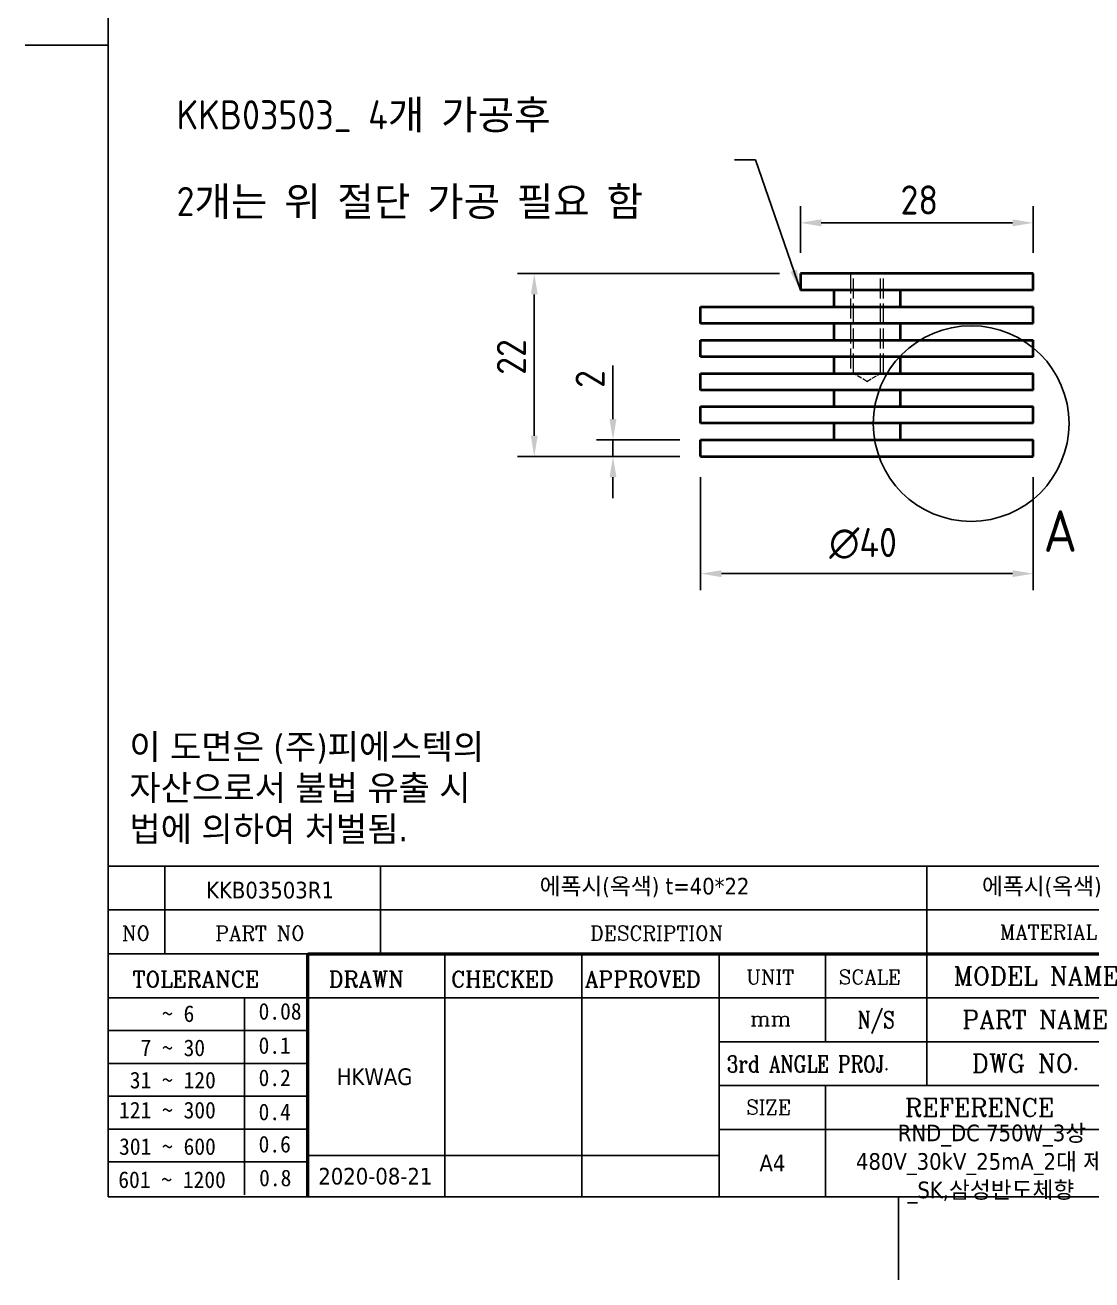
# Model space of a CAD drawing. Header units: millimetres. Extents: x 0 to 210, y 0 to 297.
# Drawn here: x 0 to 128.3, y 0 to 150.9 of the extents above; entities that cross this region are included whole.
import ezdxf
from ezdxf.enums import TextEntityAlignment as Align

# ---------------------------------------------------------------- set-up
doc = ezdxf.new("R2010")
doc.units = ezdxf.units.MM
doc.linetypes.add('DASHED', pattern=[0.2067, 0.1654, -0.0413])
doc.layers.get('0').update_dxf_attribs({"color": 3, "lineweight": 25})
for name, color, linetype, lineweight in [('가려진 것(ISO)', 2, 'DASHED', 18), ('가시적인 것(ISO)', 3, 'Continuous', 40), ('경계(ISO)', 7, 'Continuous', 25), ('기호(ISO)', 5, 'Continuous', 25), ('상세 경계(JIS)', 7, 'Continuous', 25), ('제목(ISO)', 5, 'Continuous', 50), ('치수(ISO)', 2, 'Continuous', 25)]:
    doc.layers.add(name, color=color, linetype=linetype, lineweight=lineweight)
doc.styles.add('HAN_291', font='')
doc.styles.add('RC_284', font='ROMANC.shx')
doc.styles.add('RC_287', font='ROMANC.shx')
doc.styles.add('RC_292', font='ROMANC.shx')
doc.styles.add('문자 텍스트_PSTEK_POSCO', font='isocp.shx')
doc.styles.add('부품번호텍스트_PSTEK_POSCO', font='isocp.shx')
doc.styles.add('치수 텍스트_PSTEK_POSCO', font='isocp.shx')
doc.styles.add('텍스트 스타일198', font='tahoma.ttf')
doc.styles.add('텍스트 스타일333', font='ROMANC.shx', dxfattribs={"width": 0.800000011920929})
doc.styles.get('HAN_291').set_extended_font_data('GulimChe')
doc.dimstyles.new('치수_PSTEK_POSCO', dxfattribs={"dimtxt": 3.5, "dimasz": 2.5, "dimexe": 2, "dimexo": 2.5, "dimgap": 1, "dimtad": 1, "dimrnd": 1e-08, "dimdsep": 46, "dimtxsty": '치수 텍스트_PSTEK_POSCO', "dimcen": 0.09, "dimdle": 10, "dimclrd": 7, "dimclre": 7, "dimclrt": 2, "dimadec": 1, "dimazin": 2, "dimtfac": 1, "dimtmove": 0, "dimatfit": 3, "dimfxl": 0, "dimtolj": 1, "dimlwd": -1, "dimlwe": -1, "dimarcsym": 0})
doc.dimstyles.new('치수_PSTEK_POSCO$7', dxfattribs={"dimtxt": 3.5, "dimasz": 2.5, "dimexe": 2, "dimexo": 2.5, "dimgap": 1, "dimtad": 1, "dimrnd": 1e-08, "dimdsep": 46, "dimtxsty": '치수 텍스트_PSTEK_POSCO', "dimcen": 0.09, "dimdle": 10, "dimclrd": 7, "dimclre": 7, "dimclrt": 2, "dimadec": 1, "dimazin": 2, "dimtfac": 1, "dimtmove": 0, "dimatfit": 3, "dimfxl": 0, "dimtolj": 1, "dimlwd": -1, "dimlwe": -1, "dimarcsym": 0})

# ---------------------------------------------------------------- blocks, each defined once
blk = doc.blocks.new('경계 Default Border')
at = {"layer": '경계(ISO)', "flags": 128}
for points in [[(10, 10), (10, 287.0000076293945)], [(0, 148.5000038146973), (10, 148.5000038146973)], [(105, 0), (105, 10)]]:
    blk.add_lwpolyline(points, dxfattribs=at)
blk = doc.blocks.new('제목 블록 PSTEK')
at = {"color": 180}
for p, q in [((182.475792979055, 11.79100474011392), (182.4757929790549, 51.56524660363496)), ((182.4757929790549, 51.56524660363496), (372.4757929537551, 51.56524660363496)), ((189.2651435055721, 51.56524660363496), (189.2651435055722, 41.00524660363494)), ((215.2152739891528, 41.00524660363494), (215.2152739891528, 51.56524660363496)), ((280.8758854511282, 51.56524660363496), (280.8758854511282, 41.00524660363494)), ((182.475792979055, 46.2852466036349), (372.4757929537551, 46.28524660363492)), ((182.475792979055, 41.00524660363493), (206.451475290024, 41.00524660363493)), ((222.9401812389276, 11.79100474011392), (222.9401812389276, 41.00524660363494)), ((239.4288871878316, 11.79100474011392), (239.4288871878316, 41.00524660363494)), ((255.9175931367356, 11.79100474011392), (255.9175931367356, 41.00524660363494)), ((268.6918866058747, 41.00524660363494), (268.6918866058747, 30.44524660363498)), ((280.8758854511282, 41.00524660363494), (280.8758854511282, 25.16524660363502)), ((182.475792979055, 35.72524660363497), (206.451475290024, 35.72524660363497)), ((198.8621818849491, 12.02524660363491), (198.8621818849491, 35.72524660363497)), ((206.451475290024, 35.72524660363497), (372.4757929537551, 35.72524660363497)), ((182.475792979055, 31.77524660363492), (206.451475290024, 31.77524660363492)), ((255.917593136736, 30.44524660363498), (372.4757929537552, 30.44524660363501)), ((182.475792979055, 27.82524660363487), (206.451475290024, 27.82524660363487)), ((255.9175931367359, 25.16524660363502), (372.4757929537552, 25.165246603635)), ((268.6918866058744, 25.16524660363502), (268.6918866058744, 11.79100474011392)), ((182.475792979055, 23.87524660363505), (206.451475290024, 23.87524660363505)), ((182.475792979055, 19.92524660363478), (206.451475290024, 19.92524660363478)), ((255.9175931367359, 19.88524660363481), (310.0881549537553, 19.88524660363481)), ((206.451475290024, 16.74100474011396), (255.9175931367359, 16.74100474011396)), ((182.475792979055, 15.97524660363496), (206.451475290024, 15.97524660363496)), ((182.475792979055, 11.79100474011392), (372.4757929537551, 11.79100474011389))]:
    blk.add_line(p, q, dxfattribs=at)
at = {"color": 7, "lineweight": 50}
for p, q in [((206.4514752900237, 11.79100474011392), (206.4514752900237, 41.00524660363494)), ((206.451475290024, 41.00524660363494), (372.4757929537551, 41.00524660363496))]:
    blk.add_line(p, q, dxfattribs=at)
at = {"layer": '제목(ISO)', "lineweight": 18}
blk.add_line((182.475792979055, 35.72500474011393), (182.475792979055, 11.79100474011392), dxfattribs=at)
at = {"color": 2}
for s, height, style, p in [('NO', 1.742399930953979, 'RC_284', (184.135398793432, 42.62317362549192)), ('PART NO', 1.742399930953979, 'RC_284', (195.3359407378685, 42.62317362549192)), ('DESCRIPTION', 1.742399930953979, 'RC_284', (240.4025565652523, 42.62317362549192)), ('MODEL NAME', 2.178000062704086, 'RC_292', (284.096330289083, 37.25462520371384)), (' TOLERANCE', 1.899999976158142, 'RC_287', (184.0872874387979, 37.00893196870329)), ('DRAWN', 1.899999976158142, 'RC_287', (208.9766620976279, 37.00893196870329)), ('CHECKED', 1.899999976158142, 'RC_287', (223.6856844514997, 37.00893196870329)), ('APPROVED', 1.899999976158142, 'RC_287', (239.7795453577791, 37.00893196870329)), ('UNIT', 1.742399930953979, 'RC_284', (259.1652673287452, 37.34317362549218)), ('SCALE', 1.742399930953979, 'RC_284', (270.2934779252897, 37.34317362549218)), ('    ~ 6', 2.000000029802322, 'HAN_291', (183.7721304966814, 32.8176515608431)), ('0.08', 2.000000029802322, 'HAN_291', (200.5467345600617, 33.09873600004101)), ('mm', 1.742399930953979, 'RC_284', (259.6505418159997, 32.3543089683787)), ('PART NAME', 2.178000062704086, 'RC_292', (285.1416959765849, 32.03045329421792)), ('  7 ~ 30', 2.000000029802322, 'HAN_291', (183.7721304966814, 28.70538114822415)), ('0.1', 2.000000029802322, 'HAN_291', (200.5467345600617, 28.98646558742206)), (' DWG NO.', 2.178000062704086, 'RC_292', (284.8124284083233, 26.75045329421772)), (' 31 ~ 120', 2.000000029802322, 'HAN_291', (183.7721304966814, 24.82628181916237)), ('0.2', 2.000000029802322, 'HAN_291', (200.5467345600617, 25.10736625836028)), ('121 ~ 300', 2.000000029802322, 'HAN_291', (183.7721304966814, 21.21401206133254)), ('0.4', 2.000000029802322, 'HAN_291', (200.5467345600617, 20.99509650053045)), ('SIZE', 1.742399930953979, 'RC_284', (259.1652673287452, 21.69497768947366)), ('REFERENCE', 2.178000062704086, 'RC_292', (278.2741065029841, 21.43214925458022)), ('301 ~ 600', 2.000000029802322, 'HAN_291', (183.7721304966814, 16.83491273227077)), ('0.6', 2.000000029802322, 'HAN_291', (200.5467345600617, 17.11599717146868)), ('601 ~ 1200', 2.000000029802322, 'HAN_291', (183.6802025156883, 12.84759660881125)), ('0.8', 2.000000029802322, 'HAN_291', (200.6097246063884, 13.05732192299702))]:
    blk.add_text(s, height=height, dxfattribs=dict(at, style=style)).set_placement(p)
at = {"color": 2, "style": 'RC_284'}
blk.add_text('MATERIAL', height=1.742399930953979, dxfattribs=at).set_placement((295.4820202024417, 43.64524660363492), align=Align.MIDDLE_CENTER)
at = {"color": 7, "style": '텍스트 스타일333', "width": 0.7999999523162842}
blk.add_text('N/S', height=2.000000029802322, dxfattribs=at).set_placement((274.7838860285014, 33.08524660363496), align=Align.MIDDLE_CENTER)
at = {"color": 2, "style": '텍스트 스타일333', "width": 0.7999999523162842}
blk.add_text('3rd ANGLE PROJ.', height=2.000000029802322, dxfattribs=at).set_placement((256.8430306642954, 26.76148381654429))
at = {"layer": '제목(ISO)', "color": 7, "style": '텍스트 스타일198'}
for tag, p in [('부품_번호_001', (194.2416822344335, 47.68004260673702)), ('설명_001', (234.3350663904519, 48.15254984750509)), ('재질_001', (287.5148121100145, 48.155337874329)), ("3._Q'TY_001", (312.7327037528258, 47.90442725317898)), ('질량\\P3;_001', (350.3046145979153, 48.1643332325385)), ('1._MODEL_NAME_001', (324.6807983331864, 37.3878831132399)), ('제목_001', (337.2223155862142, 32.12933155161866)), ('부품_번호_001', (332.9009224876654, 26.8052465951949)), ('설계자_001', (209.9396160013646, 25.23446884679021)), ('프로젝트_001', (277.3995938087298, 18.4665524465244)), ('시트_크기_001', (260.7634369704525, 14.8381256569732)), ('프로젝트_002', (272.3662521645996, 15.04001009209524)), ('작성_날짜_001', (207.7280646059359, 13.26600473167383)), ('프로젝트_003', (278.5773395946725, 11.61613085344374))]:
    blk.add_attdef(tag, p, '', height=2.000000029802322, dxfattribs=at)
for tag, p in [('4._COLOR', (327.6805273250926, 48.92524660363493)), ('점검자', (231.1845342133799, 26.23312567187446)), ('엔지니어링_승인자', (247.673240162284, 26.23312567187446)), ('점검_날짜', (231.1845342133799, 14.26600474011394)), ('엔지니어링_승인_날짜', (247.6732401622839, 14.26600474011394))]:
    blk.add_attdef(tag, text='', height=2.000000029802322, dxfattribs=at).set_placement(p, align=Align.MIDDLE_CENTER)
blk = doc.blocks.new('*D22')
at = {"layer": 'Defpoints', "color": 0}
for p in [(61.21414916350688, 121.0328453597455), (93.21414916350685, 121.0328453597455), (81.21414916350686, 99.03284535974281)]:
    blk.add_point(p, dxfattribs=at)
at = {"layer": '치수(ISO)', "color": 7}
for p, q in [((90.71414916350685, 121.0328453597455), (59.21414916350688, 121.0328453597455)), ((61.21414916350687, 101.5328453597428), (61.21414916350688, 118.5328453597455)), ((78.71414916350686, 99.03284535974281), (59.21414916350687, 99.03284535974281))]:
    blk.add_line(p, q, dxfattribs=at)
for points in [[(60.79748249684022, 118.5328453597455), (61.63081583017355, 118.5328453597455), (61.21414916350688, 121.0328453597455)], [(60.79748249684021, 101.5328453597428), (61.63081583017354, 101.5328453597428), (61.21414916350687, 99.03284535974281)]]:
    blk.add_solid(points, dxfattribs=at)
at = {"layer": '치수(ISO)', "color": 2, "insert": (58.46380467531788, 108.8583030369082), "char_height": 3.5, "attachment_point": 4, "rotation": 90, "style": '치수 텍스트_PSTEK_POSCO'}
blk.add_mtext('\\A1;22', dxfattribs=at)
blk = doc.blocks.new('*D23')
at = {"layer": 'Defpoints', "color": 0}
for p in [(70.67777727958969, 101.0328453597428), (81.21414916350686, 101.0328453597428), (81.21414916350686, 99.03284535974281)]:
    blk.add_point(p, dxfattribs=at)
at = {"layer": '치수(ISO)', "color": 7}
for p, q in [((70.67777727958969, 103.5328453597428), (70.67777727958969, 109.9844868949756)), ((78.71414916350686, 101.0328453597428), (68.67777727958969, 101.0328453597428)), ((70.67777727958969, 99.03284535974281), (70.67777727958969, 101.0328453597428)), ((78.71414916350686, 99.03284535974281), (68.67777727958969, 99.03284535974281)), ((70.67777727958969, 96.53284535974281), (70.67777727958968, 94.03284535974281))]:
    blk.add_line(p, q, dxfattribs=at)
for points in [[(70.26111061292302, 103.5328453597428), (71.09444394625636, 103.5328453597428), (70.67777727958969, 101.0328453597428)], [(70.26111061292302, 96.53284535974281), (71.09444394625636, 96.53284535974281), (70.67777727958969, 99.03284535974281)]]:
    blk.add_solid(points, dxfattribs=at)
at = {"layer": '치수(ISO)', "color": 2, "insert": (67.92743279140069, 107.2854022493064), "char_height": 3.5, "attachment_point": 4, "rotation": 90, "style": '치수 텍스트_PSTEK_POSCO'}
blk.add_mtext('\\A1;2', dxfattribs=at)
blk = doc.blocks.new('2dDetail0')
at = {"layer": '상세 경계(JIS)'}
blk.add_circle((113.7397620417469, 103.0010197384553), 11.76633569323967, dxfattribs=at)
at = {"layer": '상세 경계(JIS)', "insert": (122.4366267020689, 87.56447631807093), "char_height": 5, "attachment_point": 7, "style": '부품번호텍스트_PSTEK_POSCO'}
blk.add_mtext('A', dxfattribs=at)
blk = doc.blocks.new('*D30')
at = {"layer": 'Defpoints', "color": 0}
for p in [(121.2141491635069, 127.1444197943113), (93.21414916350687, 121.0328453597374), (121.2141491635069, 121.0328453597455)]:
    blk.add_point(p, dxfattribs=at)
at = {"layer": '치수(ISO)', "color": 7}
for p, q in [((93.21414916350687, 123.5328453597374), (93.21414916350687, 129.1444197943113)), ((121.2141491635069, 123.5328453597455), (121.2141491635069, 129.1444197943113)), ((95.71414916350687, 127.1444197943113), (118.7141491635069, 127.1444197943113))]:
    blk.add_line(p, q, dxfattribs=at)
for points in [[(95.71414916350687, 127.5610864609779), (95.71414916350687, 126.7277531276446), (93.21414916350687, 127.1444197943113)], [(118.7141491635069, 127.5610864609779), (118.7141491635069, 126.7277531276446), (121.2141491635069, 127.1444197943113)]]:
    blk.add_solid(points, dxfattribs=at)
at = {"layer": '치수(ISO)', "color": 2, "insert": (105.2447101871289, 129.8947642825002), "char_height": 3.5, "attachment_point": 4, "style": '치수 텍스트_PSTEK_POSCO'}
blk.add_mtext('\\A1;28', dxfattribs=at)
blk = doc.blocks.new('*D31')
at = {"layer": 'Defpoints', "color": 0}
for p in [(81.21414916350686, 99.03284535974281), (121.2141491635069, 99.03284535974281), (81.21414916350686, 84.94599770138751)]:
    blk.add_point(p, dxfattribs=at)
at = {"layer": '치수(ISO)', "color": 7}
for p, q in [((81.21414916350686, 96.53284535974281), (81.21414916350686, 82.94599770138751)), ((121.2141491635069, 96.53284535974281), (121.2141491635069, 82.94599770138751)), ((118.7141491635069, 84.94599770138751), (83.71414916350686, 84.94599770138751))]:
    blk.add_line(p, q, dxfattribs=at)
for points in [[(83.71414916350686, 85.36266436805418), (83.71414916350686, 84.52933103472084), (81.21414916350686, 84.94599770138751)], [(118.7141491635069, 85.36266436805418), (118.7141491635069, 84.52933103472084), (121.2141491635069, 84.94599770138751)]]:
    blk.add_solid(points, dxfattribs=at)
at = {"layer": '치수(ISO)', "color": 2, "insert": (96.67843247120099, 88.57904625449459), "char_height": 3.5, "attachment_point": 4, "style": '치수 텍스트_PSTEK_POSCO'}
blk.add_mtext('\\A1;\\fAIGDT|b0|i0;\\H3.5000;\\ln\\fisocp|b0|i0;\\H3.5000;40', dxfattribs=at)

msp = doc.modelspace()

# ---------------------------------------------------------------- linework, layer by layer
at = {"layer": '가려진 것(ISO)', "ltscale": 14.5137882232666}
for p, q in [((99.21414916350686, 121.0328453597428), (99.21414916350686, 109.0328453597428)), ((99.59314916350685, 109.0328453597428), (99.59314916350685, 121.0328453597428)), ((102.8351491635069, 109.0328453597428), (102.8351491635069, 121.0328453597428)), ((103.2141491635068, 109.0328453597428), (103.2141491635068, 121.0328453597428))]:
    msp.add_line(p, q, dxfattribs=at)
at = {"layer": '가려진 것(ISO)', "ltscale": 3.601896047592163}
for q in [(99.59314916350685, 109.0328453597428), (102.8351491635069, 109.0328453597428)]:
    msp.add_line((101.2141491635069, 108.0588502962991), q, dxfattribs=at)
at = {"layer": '가시적인 것(ISO)'}
for p, q in [((93.21414916350687, 121.0328453597374), (93.21414916350687, 119.0328453597374)), ((121.2141491635069, 121.0328453597428), (93.21414916350687, 121.0328453597374)), ((121.2141491635069, 119.0328453597428), (121.2141491635069, 121.0328453597428)), ((121.2141491635069, 119.0328453597428), (93.21414916350687, 119.0328453597374)), ((97.21414916350685, 119.0328453597428), (97.21414916350685, 117.0328453597428)), ((105.2141491635069, 119.0328453597428), (105.2141491635069, 117.0328453597428)), ((81.21414916350686, 115.0328453597428), (81.21414916350686, 117.0328453597428)), ((81.21414916350686, 117.0328453597428), (121.2141491635069, 117.0328453597428)), ((121.2141491635069, 115.0328453597428), (121.2141491635069, 117.0328453597428)), ((121.2141491635069, 115.0328453597428), (81.21414916350686, 115.0328453597428)), ((97.21414916350685, 115.0328453597428), (97.21414916350685, 113.0328453597428)), ((105.2141491635069, 115.0328453597428), (105.2141491635069, 113.0328453597428)), ((81.21414916350686, 111.0328453597428), (81.21414916350686, 113.0328453597428)), ((81.21414916350686, 113.0328453597428), (121.2141491635069, 113.0328453597428)), ((121.2141491635069, 111.0328453597428), (121.2141491635069, 113.0328453597428)), ((121.2141491635069, 111.0328453597428), (81.21414916350686, 111.0328453597428)), ((97.21414916350685, 111.0328453597428), (97.21414916350685, 109.0328453597428)), ((105.2141491635069, 111.0328453597428), (105.2141491635069, 109.0328453597428)), ((81.21414916350686, 107.0328453597428), (81.21414916350686, 109.0328453597428)), ((81.21414916350686, 109.0328453597428), (121.2141491635069, 109.0328453597428)), ((121.2141491635069, 107.0328453597428), (121.2141491635069, 109.0328453597428)), ((121.2141491635069, 107.0328453597428), (81.21414916350686, 107.0328453597428)), ((97.21414916350685, 107.0328453597428), (97.21414916350685, 105.0328453597428)), ((105.2141491635069, 107.0328453597428), (105.2141491635069, 105.0328453597428)), ((81.21414916350686, 103.0328453597428), (81.21414916350686, 105.0328453597428)), ((81.21414916350686, 105.0328453597428), (121.2141491635069, 105.0328453597428)), ((121.2141491635069, 103.0328453597428), (121.2141491635069, 105.0328453597428)), ((121.2141491635069, 103.0328453597428), (81.21414916350686, 103.0328453597428)), ((97.21414916350685, 103.0328453597428), (97.21414916350685, 101.0328453597428)), ((105.2141491635069, 103.0328453597428), (105.2141491635069, 101.0328453597428)), ((81.21414916350686, 99.03284535974281), (81.21414916350686, 101.0328453597428)), ((81.21414916350686, 101.0328453597428), (121.2141491635069, 101.0328453597428)), ((121.2141491635069, 99.03284535974281), (121.2141491635069, 101.0328453597428)), ((81.21414916350686, 99.03284535974281), (121.2141491635069, 99.03284535974281))]:
    msp.add_line(p, q, dxfattribs=at)

# ---------------------------------------------------------------- block references
msp.add_blockref('경계 Default Border', (0, 0))
ref = msp.add_blockref('제목 블록 PSTEK', (-172.4757929537552, -1.791004740113895))
ref.add_attrib('설계자_001', 'HKWAG', (37.4638230476094, 23.44346410667632), dxfattribs={"layer": '제목(ISO)', "color": 7, "height": 2.000000029802322, "style": '텍스트 스타일198'})
ref.add_attrib('프로젝트_001', 'RND_DC 750W_3상', (104.9238008549746, 16.6755477064105), dxfattribs={"layer": '제목(ISO)', "color": 7, "height": 2.000000029802322, "style": '텍스트 스타일198'})
ref.add_attrib('시트_크기_001', 'A4', (88.28764401669724, 13.04712091685931), dxfattribs={"layer": '제목(ISO)', "color": 7, "height": 2.000000029802322, "style": '텍스트 스타일198'})
ref.add_attrib('작성_날짜_001', '2020-08-21', (35.25227165218074, 11.47499999155994), dxfattribs={"layer": '제목(ISO)', "color": 7, "height": 2.000000029802322, "style": '텍스트 스타일198'})
ref.add_attrib('재질_001', '에폭시(옥색)', (115.0390191562594, 46.36433313421511), dxfattribs={"layer": '제목(ISO)', "color": 7, "height": 2.000000029802322, "style": '텍스트 스타일198'})
ref.add_attrib('설명_001', '에폭시(옥색) t=40*22', (61.85927343669676, 46.36154510739119), dxfattribs={"layer": '제목(ISO)', "color": 7, "height": 2.000000029802322, "style": '텍스트 스타일198'})
ref.add_attrib('부품_번호_001', 'KKB03503R1', (21.76588928067837, 45.88903786662313), dxfattribs={"layer": '제목(ISO)', "color": 7, "height": 2.000000029802322, "style": '텍스트 스타일198'})
ref.add_attrib('프로젝트_002', '480V_30kV_25mA_2대 제작', (99.89045921084447, 13.24900535198135), dxfattribs={"layer": '제목(ISO)', "color": 7, "height": 2.000000029802322, "style": '텍스트 스타일198'})
ref.add_attrib('프로젝트_003', '_SK,삼성반도체향', (106.1015466409173, 9.825126113329844), dxfattribs={"layer": '제목(ISO)', "color": 7, "height": 2.000000029802322, "style": '텍스트 스타일198'})
at = {"layer": '상세 경계(JIS)'}
msp.add_blockref('2dDetail0', (0, 0), dxfattribs=at)

# ---------------------------------------------------------------- texts
at = {"layer": '기호(ISO)', "color": 2, "insert": (18.21145433766871, 134.7394342376404), "char_height": 3.499999940395355, "width": 66.08283519744873, "attachment_point": 4, "line_spacing_factor": 1.786260366439819, "style": '치수 텍스트_PSTEK_POSCO'}
msp.add_mtext('{\\fISOCP|b0|i0;\\H3.5000;KKB03503_ 4개 가공후 \\P2개는 위 절단 가공 필요 함 }', dxfattribs=at)
at = {"layer": '기호(ISO)', "color": 7, "insert": (12.5345017592702, 59.03223318725009), "char_height": 3.00000011920929, "width": 60.84077827472761, "attachment_point": 4, "line_spacing_factor": 0.9878842234611511, "style": '문자 텍스트_PSTEK_POSCO'}
msp.add_mtext('{\\fTahoma|b0|i0;\\H3.0000;이 도면은 (주)피에스텍의\\P자산으로서 불법 유출 시 \\P법에 의하여 처벌됨.}', dxfattribs=at)

# ---------------------------------------------------------------- dimensions: what is measured, and where the dimension line sits
at = {"layer": '치수(ISO)', "color": 7}
for base, p1, p2, angle, override, picture, middle in [((121.2141491635069, 127.1444197943113), (93.21414916350687, 121.0328453597374), (121.2141491635069, 121.0328453597455), 180, {"dimdec": 2, "dimtp": 0, "dimtm": -0, "dimtdec": 2, "dimtofl": 0, "dimatfit": 1}, '*D30', (107.2141491635068, 127.1444197943113)), ((61.21414916350688, 121.0328453597455), (81.21414916350686, 99.03284535974281), (93.21414916350685, 121.0328453597455), 90, {"dimdec": 2, "dimtp": 0, "dimtm": -0, "dimtdec": 2, "dimtofl": 0, "dimatfit": 1}, '*D22', (61.21414916350686, 110.9328453597428)), ((70.67777727958969, 101.0328453597428), (81.21414916350686, 99.03284535974281), (81.21414916350686, 101.0328453597428), 90, {"dimdec": 2, "dimtp": 0, "dimtm": -0, "dimtdec": 2, "dimtofl": 1, "dimatfit": 1}, '*D23', (70.67777727958966, 108.134944572141))]:
    dim = msp.add_linear_dim(base=base, p1=p1, p2=p2, angle=angle, dimstyle='치수_PSTEK_POSCO', override=override, dxfattribs=at)
    dim.commit()
    dim.dimension.update_dxf_attribs({"geometry": picture, "text_midpoint": middle, "dimtype": 160})
dim = msp.add_linear_dim(base=(81.21414916350686, 84.94599770138751), p1=(121.2141491635069, 99.03284535974281), p2=(81.21414916350686, 99.03284535974281), angle=180, text='\\fAIGDT|b0|i0;\\H3.5000;\\ln\\fisocp|b0|i0;\\H3.5000;<>', dimstyle='치수_PSTEK_POSCO', override={"dimdec": 2, "dimtp": 0, "dimtm": -0, "dimtdec": 2, "dimtofl": 0, "dimatfit": 1}, dxfattribs=at)
dim.commit()
dim.dimension.update_dxf_attribs({"geometry": '*D31', "text_midpoint": (101.2141491635069, 84.94599770138751), "dimtype": 160})

# ---------------------------------------------------------------- leaders
at = {"layer": '기호(ISO)', "color": 7, "annotation_type": 0, "has_hookline": 1, "hookline_direction": 1, "text_width": 57.31785239191959}
msp.add_leader([(93.21414916350687, 119.0328453597455), (87.79428953511744, 134.7394342376404), (85.29428953511744, 134.7394342376404)], dimstyle='치수_PSTEK_POSCO$7', override={"dimtad": 0}, dxfattribs=at)

doc.saveas('drawing.dxf')
